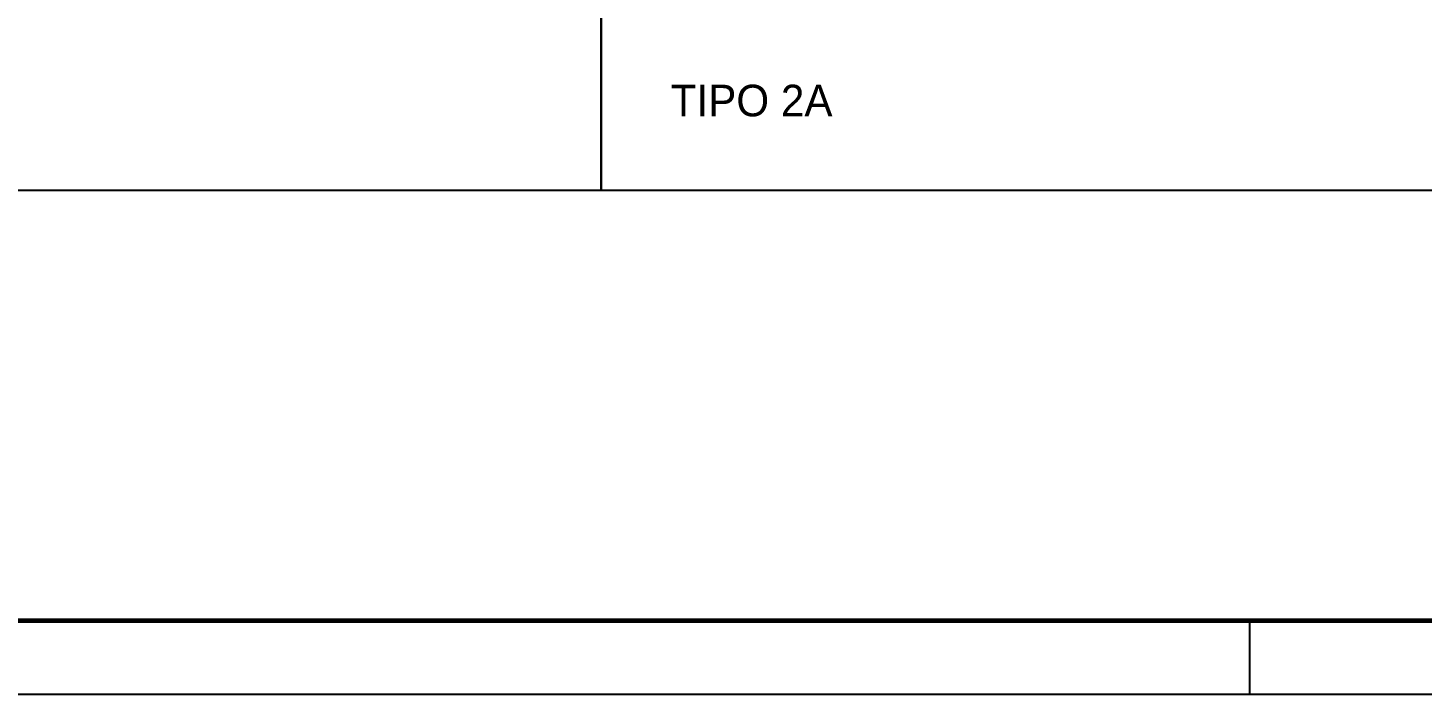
# Model space of a CAD drawing. Extents: x 15230 to 21256, y 3128 to 7338.
# Drawn here: x 17567 to 18517, y 3133 to 3587 of the extents above; entities that cross this region are included whole.
import ezdxf

# ---------------------------------------------------------------- set-up
doc = ezdxf.new("R2010")
doc.units = 0
doc.layers.add('COTA', color=241, linetype='Continuous')
doc.layers.add('VIGAS', color=3, linetype='Continuous')
doc.styles.add('ROMAS860', font='ROMAS860.SHX', dxfattribs={"height": 8.5})

# ---------------------------------------------------------------- blocks, each defined once
blk = doc.blocks.new('*U6')
at = {"color": 7}
blk.add_line((-5450, 0), (-5450, -100), dxfattribs=at)
blk.add_lwpolyline([(-11790, 8310), (-11790, -100), (100, -100), (100, 8310)], close=True, dxfattribs=at)
at = {"color": 7, "const_width": 6}
blk.add_lwpolyline([(-11540, 8210), (-11540, 0), (0, 0), (0, 8210)], close=True, dxfattribs=at)

msp = doc.modelspace()

# ---------------------------------------------------------------- linework, layer by layer
at = {"layer": 'VIGAS'}
for points in [[(17957.85, 3476.51), (17333.57, 3476.51), (17333.57, 4441.29), (17957.85, 4441.29)], [(18582.13, 3476.51), (17957.85, 3476.51), (17957.85, 4441.29), (18582.13, 4441.29)]]:
    msp.add_lwpolyline(points, close=True, dxfattribs=at)

# ---------------------------------------------------------------- block references
at = {"xscale": 0.5, "yscale": 0.5, "zscale": 0.5}
msp.add_blockref('*U6', (21124.54, 3183.48), dxfattribs=at)

# ---------------------------------------------------------------- texts
at = {"layer": 'COTA', "color": 7, "style": 'ROMAS860'}
msp.add_text('TIPO 2A', height=21.505, dxfattribs=at).set_placement((18005.13, 3527.03))

doc.saveas('drawing.dxf')
